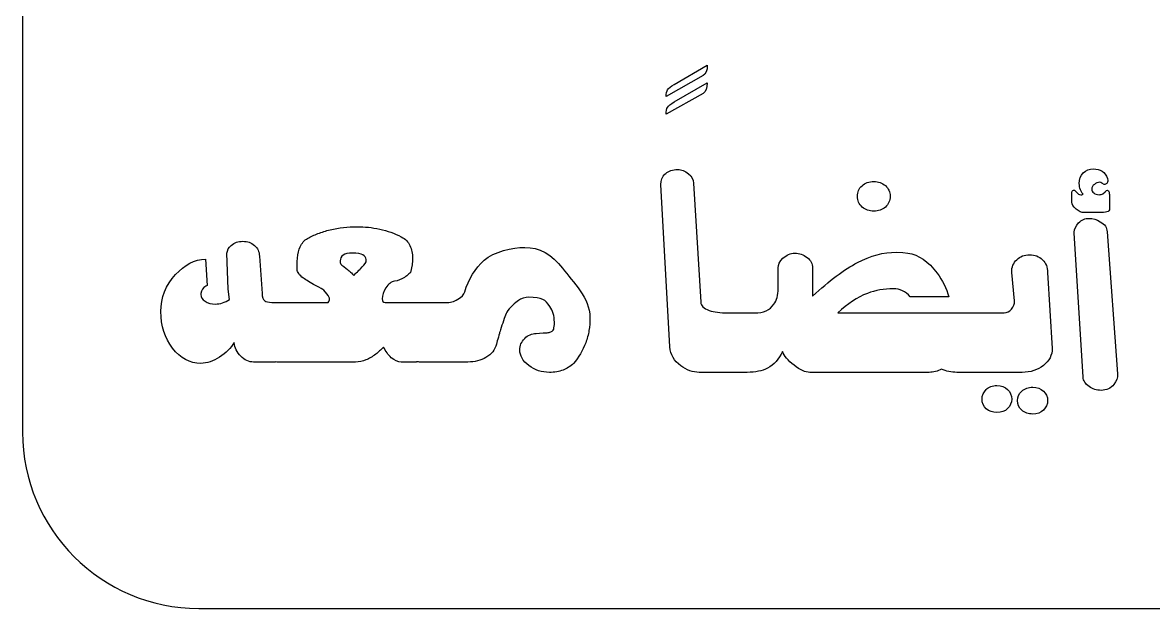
# Model space of a CAD drawing. Extents: x 895 to 1314, y 693 to 1260.
# Drawn here: x 894.7 to 1088.6, y 693.1 to 793.5 of the extents above; entities that cross this region are included whole.
import ezdxf

# ---------------------------------------------------------------- set-up
doc = ezdxf.new("R2010")
doc.units = 0
doc.layers.add('H0113', color=7, linetype='CONTINUOUS')

msp = doc.modelspace()

# ---------------------------------------------------------------- linework, layer by layer
at = {"layer": 'H0113', "color": 7}
for points in [[(894.657978, 1229.545669), (894.657978, 723.276682)], [(1006.410975, 782.95168), (1012.067975, 786.23468)], [(1011.330975, 784.45268), (1005.023975, 780.87168)], [(1006.396975, 779.935681), (1012.051975, 783.21768)], [(1011.331975, 781.41168), (1005.021975, 777.829681)], [(1006.658975, 768.360681), (1006.824975, 768.360681), (1007.032975, 768.360681)], [(1009.716975, 766.007681), (1010.956975, 745.586681)], [(1080.102973, 765.758681), (1079.728973, 766.008681)], [(1080.665973, 766.798681), (1080.748973, 766.487681)], [(1005.620975, 737.924682), (1004.101975, 765.758681)], [(1074.565973, 762.739681), (1074.565973, 764.155681)], [(1075.149973, 764.711681), (1075.481973, 764.338681)], [(1076.148973, 764.030681), (1076.314973, 764.030681), (1076.502973, 764.114681)], [(1079.895973, 764.196681), (1080.290973, 764.529681)], [(1081.061973, 763.593681), (1081.061973, 761.573681)], [(1079.270973, 760.949681), (1076.709973, 760.949681)], [(1076.501973, 732.761682), (1075.002973, 757.409681), (1075.002973, 757.577681)], [(1080.618973, 757.660681), (1082.434973, 733.281682)], [(925.994977, 752.981681), (926.314977, 748.435681)], [(930.150977, 746.043681), (929.921977, 747.800681), (929.674977, 753.981681)], [(935.250977, 753.490681), (935.728977, 747.087681)], [(953.549576, 752.496981), (953.549576, 752.663981), (953.549576, 752.912981)], [(1044.465974, 754.162681), (1045.568974, 754.099681), (1046.463974, 753.995681)], [(941.745976, 751.205681), (941.745976, 752.277681)], [(961.437976, 752.017681), (961.188976, 750.685681)], [(1024.210974, 747.883681), (1024.210974, 751.472681)], [(1030.122974, 751.476681), (1030.122974, 746.626681)], [(1064.760973, 745.835681), (1064.261973, 750.706681)], [(1070.423973, 750.706681), (1071.213973, 737.653682)], [(925.236977, 747.105681), (925.236977, 746.896681)], [(946.845976, 747.001681), (946.282976, 747.625681)], [(937.369977, 745.543681), (947.053976, 745.543681)], [(956.816976, 745.543681), (962.208976, 745.543681), (962.208976, 745.522681), (967.203976, 745.522681)], [(1053.505974, 746.486681), (1046.880974, 746.486681)], [(1015.612975, 743.753681), (1020.150974, 743.753681)], [(1034.431974, 743.753681), (1045.689974, 743.753681), (1048.254974, 743.753681), (1054.121974, 743.753681), (1055.873974, 743.753681), (1062.970973, 743.753681)], [(985.758975, 741.203681), (985.841975, 741.739681), (985.841975, 742.191681)], [(982.739975, 740.214681), (983.281975, 740.256681), (983.946975, 740.339681)], [(938.018977, 735.346682), (938.018977, 735.321682), (934.229977, 735.321682)], [(951.716976, 735.321682), (938.455977, 735.321682)], [(962.208976, 735.361682), (962.208976, 735.321682), (959.585976, 735.321682)], [(970.992976, 735.321682), (962.894976, 735.321682)], [(1018.880975, 733.552682), (1015.612975, 733.552682), (1015.341975, 733.552682), (1010.699975, 733.552682)], [(1050.086974, 733.552682), (1029.622974, 733.552682)], [(1066.072973, 733.552682), (1054.872974, 733.552682)], [(924.856977, 693.071683), (1283.685968, 693.071683)]]:
    msp.add_lwpolyline(points, dxfattribs=at)
at = {"layer": 'H0113', "color": 1}
for points in [[(894.657978, 1229.545669), (894.657978, 723.276682)], [(1006.410975, 782.95168), (1012.067975, 786.23468)], [(1011.330975, 784.45268), (1005.023975, 780.87168)], [(1006.396975, 779.935681), (1012.051975, 783.21768)], [(1011.331975, 781.41168), (1005.021975, 777.829681)], [(1006.658975, 768.360681), (1006.824975, 768.360681), (1007.032975, 768.360681)], [(1009.716975, 766.007681), (1010.956975, 745.586681)], [(1080.102973, 765.758681), (1079.728973, 766.008681)], [(1080.665973, 766.798681), (1080.748973, 766.487681)], [(1005.620975, 737.924682), (1004.101975, 765.758681)], [(1074.565973, 762.739681), (1074.565973, 764.155681)], [(1075.149973, 764.711681), (1075.481973, 764.338681)], [(1076.148973, 764.030681), (1076.314973, 764.030681), (1076.502973, 764.114681)], [(1079.895973, 764.196681), (1080.290973, 764.529681)], [(1081.061973, 763.593681), (1081.061973, 761.573681)], [(1079.270973, 760.949681), (1076.709973, 760.949681)], [(1076.501973, 732.761682), (1075.002973, 757.409681), (1075.002973, 757.577681)], [(1080.618973, 757.660681), (1082.434973, 733.281682)], [(925.994977, 752.981681), (926.314977, 748.435681)], [(930.150977, 746.043681), (929.921977, 747.800681), (929.674977, 753.981681)], [(935.250977, 753.490681), (935.728977, 747.087681)], [(953.549576, 752.496981), (953.549576, 752.663981), (953.549576, 752.912981)], [(1044.465974, 754.162681), (1045.568974, 754.099681), (1046.463974, 753.995681)], [(941.745976, 751.205681), (941.745976, 752.277681)], [(961.437976, 752.017681), (961.188976, 750.685681)], [(1024.210974, 747.883681), (1024.210974, 751.472681)], [(1030.122974, 751.476681), (1030.122974, 746.626681)], [(1064.760973, 745.835681), (1064.261973, 750.706681)], [(1070.423973, 750.706681), (1071.213973, 737.653682)], [(925.236977, 747.105681), (925.236977, 746.896681)], [(946.845976, 747.001681), (946.282976, 747.625681)], [(937.369977, 745.543681), (947.053976, 745.543681)], [(956.816976, 745.543681), (962.208976, 745.543681), (962.208976, 745.522681), (967.203976, 745.522681)], [(1053.505974, 746.486681), (1046.880974, 746.486681)], [(1015.612975, 743.753681), (1020.150974, 743.753681)], [(1034.431974, 743.753681), (1045.689974, 743.753681), (1048.254974, 743.753681), (1054.121974, 743.753681), (1055.873974, 743.753681), (1062.970973, 743.753681)], [(985.758975, 741.203681), (985.841975, 741.739681), (985.841975, 742.191681)], [(982.739975, 740.214681), (983.281975, 740.256681), (983.946975, 740.339681)], [(938.018977, 735.346682), (938.018977, 735.321682), (934.229977, 735.321682)], [(951.716976, 735.321682), (938.455977, 735.321682)], [(962.208976, 735.361682), (962.208976, 735.321682), (959.585976, 735.321682)], [(970.992976, 735.321682), (962.894976, 735.321682)], [(1018.880975, 733.552682), (1015.612975, 733.552682), (1015.341975, 733.552682), (1010.699975, 733.552682)], [(1050.086974, 733.552682), (1029.622974, 733.552682)], [(1066.072973, 733.552682), (1054.872974, 733.552682)], [(924.856977, 693.071683), (1283.685968, 693.071683)]]:
    msp.add_lwpolyline(points, dxfattribs=at)
for points in [[(1011.330975, 784.45268)], [(1040.614974, 766.278681)], [(1074.565973, 762.739681)], [(953.022576, 753.724981)], [(991.774975, 740.714681)], [(1069.715973, 734.749682)], [(1081.789973, 731.491682)], [(1063.553973, 727.327682)], [(1069.715973, 727.088682)]]:
    msp.add_lwpolyline(points, close=True, dxfattribs=at)
at = {"layer": 'H0113', "color": 7}
for points in [[(1012.067975, 786.23468), (1012.067975, 785.32268), (1011.821975, 784.72868), (1011.330975, 784.45268)], [(1005.023975, 780.87168), (1005.023975, 781.39268), (1005.103975, 781.78168), (1005.265975, 782.03568)], [(1005.265975, 782.03568), (1005.425975, 782.28868), (1005.808975, 782.59468), (1006.410975, 782.95168)], [(1012.051975, 783.21768), (1012.051975, 782.29368), (1011.811975, 781.69168), (1011.331975, 781.41168)], [(1005.260975, 779.007681), (1005.420975, 779.265681), (1005.798975, 779.573681), (1006.396975, 779.935681)], [(1005.021975, 777.829681), (1005.021975, 778.358681), (1005.101975, 778.751681), (1005.260975, 779.007681)], [(1004.776975, 767.534681), (1005.227975, 767.958681), (1005.855975, 768.234681), (1006.658975, 768.360681)], [(1007.032975, 768.360681), (1007.656975, 768.360681), (1008.260975, 768.113681), (1008.841975, 767.621681)], [(1076.532973, 767.750681), (1076.984973, 768.212681), (1077.570973, 768.443681), (1078.292973, 768.443681)], [(1078.292973, 768.443681), (1078.874973, 768.443681), (1079.367973, 768.311681), (1079.770973, 768.047681)], [(1079.770973, 768.047681), (1080.172973, 767.784681), (1080.470973, 767.367681), (1080.665973, 766.798681)], [(1004.101975, 765.758681), (1004.101975, 766.519681), (1004.325975, 767.112681), (1004.776975, 767.534681)], [(1008.841975, 767.621681), (1009.424975, 767.128681), (1009.716975, 766.591681), (1009.716975, 766.007681)], [(1038.595974, 765.560681), (1039.122974, 766.039681), (1039.795974, 766.278681), (1040.614974, 766.278681)], [(1040.614974, 766.278681), (1041.391974, 766.278681), (1042.054974, 766.046681), (1042.602974, 765.581681)], [(1075.856973, 765.942681), (1075.856973, 766.685681), (1076.082973, 767.287681), (1076.532973, 767.750681)], [(1076.064973, 764.871681), (1075.925973, 765.207681), (1075.856973, 765.564681), (1075.856973, 765.942681)], [(1079.395973, 766.153681), (1079.034973, 766.153681), (1078.715973, 766.035681), (1078.437973, 765.799681)], [(1079.728973, 766.008681), (1079.631973, 766.077681), (1079.520973, 766.125681), (1079.395973, 766.153681)], [(1080.571973, 765.966681), (1080.453973, 765.827681), (1080.297973, 765.758681), (1080.102973, 765.758681)], [(1080.748973, 766.487681), (1080.748973, 766.278681), (1080.689973, 766.105681), (1080.571973, 765.966681)], [(1037.803974, 763.759681), (1037.803974, 764.481681), (1038.067974, 765.081681), (1038.595974, 765.560681)], [(1042.602974, 765.581681), (1043.150974, 765.116681), (1043.424974, 764.509681), (1043.424974, 763.759681)], [(1074.565973, 764.155681), (1074.565973, 764.335681), (1074.590973, 764.484681), (1074.638973, 764.603681)], [(1074.638973, 764.603681), (1074.687973, 764.720681), (1074.767973, 764.793681), (1074.878973, 764.821681)], [(1074.878973, 764.821681), (1074.974973, 764.821681), (1075.065973, 764.784681), (1075.149973, 764.711681)], [(1075.481973, 764.338681), (1075.579973, 764.132681), (1075.801973, 764.030681), (1076.148973, 764.030681)], [(1076.231973, 764.534681), (1076.133973, 764.716681), (1076.078973, 764.828681), (1076.064973, 764.871681)], [(1076.502973, 764.114681), (1076.418973, 764.212681), (1076.327973, 764.352681), (1076.231973, 764.534681)], [(1078.437973, 765.799681), (1078.132973, 765.592681), (1077.979973, 765.321681), (1077.979973, 764.987681)], [(1077.979973, 764.987681), (1077.979973, 764.738681), (1078.105973, 764.516681), (1078.354973, 764.322681)], [(1078.354973, 764.322681), (1078.563973, 764.127681), (1078.867973, 764.030681), (1079.270973, 764.030681)], [(1079.270973, 764.030681), (1079.505973, 764.030681), (1079.714973, 764.085681), (1079.895973, 764.196681)], [(1080.290973, 764.529681), (1080.456973, 764.696681), (1080.581973, 764.780681), (1080.665973, 764.780681)], [(1080.665973, 764.780681), (1080.818973, 764.780681), (1080.915973, 764.669681), (1080.956973, 764.446681)], [(1080.956973, 764.446681), (1081.026973, 764.196681), (1081.061973, 763.912681), (1081.061973, 763.593681)], [(1038.636974, 761.907681), (1038.081974, 762.378681), (1037.803974, 762.996681), (1037.803974, 763.759681)], [(1043.424974, 763.759681), (1043.424974, 762.996681), (1043.154974, 762.378681), (1042.612974, 761.907681)], [(1075.304973, 761.563681), (1074.812973, 761.972681), (1074.565973, 762.364681), (1074.565973, 762.739681)], [(1040.614974, 761.198681), (1039.850974, 761.198681), (1039.191974, 761.434681), (1038.636974, 761.907681)], [(1042.612974, 761.907681), (1042.071974, 761.434681), (1041.404974, 761.198681), (1040.614974, 761.198681)], [(1076.709973, 760.949681), (1076.265973, 760.949681), (1075.797973, 761.153681), (1075.304973, 761.563681)], [(1080.592973, 761.084681), (1080.279973, 760.993681), (1079.839973, 760.949681), (1079.270973, 760.949681)], [(1081.061973, 761.573681), (1081.061973, 761.338681), (1080.904973, 761.174681), (1080.592973, 761.084681)], [(947.386976, 757.992681), (948.899976, 758.353681), (950.439976, 758.534681), (952.007976, 758.534681)], [(952.007976, 758.534681), (952.659976, 758.534681), (953.305976, 758.499681), (953.943976, 758.430681)], [(953.943976, 758.430681), (954.581976, 758.360681), (955.234976, 758.256681), (955.900976, 758.118681)], [(1075.002973, 757.577681), (1075.002973, 758.131681), (1075.249973, 758.669681), (1075.741973, 759.190681)], [(1075.741973, 759.190681), (1076.233973, 759.710681), (1076.826973, 759.970681), (1077.519973, 759.970681)], [(1077.519973, 759.970681), (1078.171973, 759.970681), (1078.816973, 759.776681), (1079.453973, 759.388681)], [(1079.453973, 759.388681), (1080.230973, 758.943681), (1080.618973, 758.367681), (1080.618973, 757.660681)], [(942.244976, 755.078681), (942.536976, 755.716681), (942.958976, 756.202681), (943.514976, 756.535681)], [(943.514976, 756.535681), (944.055976, 756.827681), (944.652976, 757.101681), (945.304976, 757.357681)], [(945.304976, 757.357681), (945.956976, 757.614681), (946.650976, 757.826681), (947.386976, 757.992681)], [(955.900976, 758.118681), (957.191976, 757.839681), (958.419976, 757.396681), (959.585976, 756.785681)], [(959.585976, 756.785681), (960.292976, 756.438681), (960.792976, 755.938681), (961.083976, 755.286681)], [(929.674977, 753.981681), (929.767977, 754.512681), (930.017977, 754.963681), (930.430977, 755.328681)], [(930.430977, 755.328681), (930.964977, 755.799681), (931.634977, 756.036681), (932.439977, 756.036681)], [(932.439977, 756.036681), (933.202977, 756.036681), (933.862977, 755.799681), (934.417977, 755.326681)], [(934.417977, 755.326681), (934.972977, 754.853681), (935.250977, 754.242681), (935.250977, 753.490681)], [(941.786976, 753.142681), (941.869976, 753.933681), (942.022976, 754.578681), (942.244976, 755.078681)], [(961.083976, 755.286681), (961.375976, 754.634681), (961.520976, 753.912681), (961.520976, 753.121681)], [(973.803976, 752.804681), (975.412976, 754.264681), (978.739976, 754.994681), (980.751975, 754.994681)], [(980.751975, 754.994681), (983.264975, 754.994681), (985.425975, 753.801681), (987.236975, 751.414681)], [(920.886977, 750.331681), (922.436977, 752.027681), (924.140977, 752.905681), (925.994977, 752.981681)], [(941.745976, 752.277681), (941.745976, 752.618681), (941.758976, 752.906681), (941.786976, 753.142681)], [(949.609576, 753.662981), (949.279576, 753.412981), (949.114576, 753.079981), (949.114576, 752.663981)], [(949.114576, 752.663981), (949.114576, 752.454981), (949.128576, 752.309981), (949.155576, 752.226981)], [(951.217576, 754.016981), (950.503576, 754.016981), (949.967576, 753.897981), (949.609576, 753.662981)], [(953.022576, 753.724981), (952.672576, 753.918981), (952.070576, 754.016981), (951.217576, 754.016981)], [(952.592576, 751.330981), (953.045576, 751.732981), (953.364576, 752.122981), (953.549576, 752.496981)], [(953.549576, 752.912981), (953.549576, 753.259981), (953.372576, 753.530981), (953.022576, 753.724981)], [(961.490976, 752.507681), (961.469976, 752.292681), (961.451976, 752.128681), (961.437976, 752.017681)], [(961.520976, 753.121681), (961.520976, 752.927681), (961.511976, 752.722681), (961.490976, 752.507681)], [(970.472976, 747.338681), (971.137976, 749.563681), (972.248976, 751.385681), (973.803976, 752.804681)], [(1024.210974, 751.472681), (1024.210974, 752.027681), (1024.487974, 752.577681), (1025.042974, 753.119681)], [(1025.042974, 753.119681), (1025.653974, 753.704681), (1026.326974, 753.995681), (1027.062974, 753.995681)], [(1027.062974, 753.995681), (1027.839974, 753.995681), (1028.543974, 753.752681), (1029.174974, 753.266681)], [(1029.174974, 753.266681), (1029.806974, 752.781681), (1030.122974, 752.184681), (1030.122974, 751.476681)], [(1030.122974, 746.626681), (1032.980974, 749.277681), (1035.545974, 751.195681), (1037.813974, 752.382681)], [(1037.813974, 752.382681), (1040.083974, 753.569681), (1042.300974, 754.162681), (1044.465974, 754.162681)], [(1046.463974, 753.995681), (1048.295974, 753.745681), (1049.971974, 752.595681), (1051.491974, 750.546681)], [(1064.261973, 750.706681), (1064.261973, 751.595681), (1064.553973, 752.320681), (1065.135973, 752.882681)], [(1065.135973, 752.882681), (1065.719973, 753.443681), (1066.460973, 753.725681), (1067.362973, 753.725681)], [(1067.362973, 753.725681), (1068.237973, 753.725681), (1068.966973, 753.440681), (1069.549973, 752.872681)], [(1069.549973, 752.872681), (1070.131973, 752.302681), (1070.423973, 751.581681), (1070.423973, 750.706681)], [(942.806976, 749.707681), (942.099976, 750.248681), (941.745976, 750.747681), (941.745976, 751.205681)], [(949.155576, 752.226981), (949.183576, 752.142981), (949.510576, 751.858981), (950.136576, 751.372981)], [(950.136576, 751.372981), (950.396576, 751.177981), (950.607576, 751.004981), (950.771576, 750.852981)], [(950.771576, 750.852981), (950.893576, 750.740981), (951.125576, 750.518981), (951.467576, 750.185981)], [(951.467576, 750.185981), (951.565576, 750.323981), (951.764576, 750.532981), (952.061576, 750.810981)], [(952.061576, 750.810981), (952.231576, 750.976981), (952.408576, 751.150981), (952.592576, 751.330981)], [(961.188976, 750.685681), (960.979976, 750.504681), (960.795976, 750.348681), (960.636976, 750.217681)], [(987.236975, 751.414681), (989.048975, 749.027681), (991.940975, 746.230681), (991.940975, 743.024681)], [(1051.491974, 750.546681), (1052.390974, 749.334681), (1053.043974, 747.969681), (1053.505974, 746.486681)], [(918.367977, 743.981681), (918.367977, 746.369681), (919.206977, 748.486681), (920.886977, 750.331681)], [(943.670976, 749.134681), (943.330976, 749.336681), (943.041976, 749.526681), (942.806976, 749.707681)], [(944.908976, 748.437681), (944.422976, 748.701681), (944.010976, 748.933681), (943.670976, 749.134681)], [(958.430976, 749.176681), (957.854976, 749.085681), (957.358976, 748.704681), (956.941976, 748.031681)], [(960.126976, 749.831681), (959.571976, 749.485681), (959.005976, 749.266681), (958.430976, 749.176681)], [(960.636976, 750.217681), (960.476976, 750.084681), (960.307976, 749.957681), (960.126976, 749.831681)], [(926.048977, 748.322681), (925.617977, 748.052681), (925.347977, 747.646681), (925.236977, 747.105681)], [(925.236977, 746.896681), (925.236977, 746.438681), (925.472977, 746.053681), (925.944977, 745.741681)], [(926.314977, 748.435681), (926.228977, 748.394681), (926.128977, 748.372681), (926.048977, 748.322681)], [(935.728977, 747.087681), (935.728977, 746.461681), (935.877977, 746.043681), (936.176977, 745.835681)], [(946.282976, 747.625681), (946.199976, 747.736681), (945.741976, 748.006681), (944.908976, 748.437681)], [(947.282976, 746.126681), (947.282976, 746.348681), (947.136976, 746.640681), (946.845976, 747.001681)], [(956.941976, 748.031681), (956.525976, 747.358681), (956.316976, 746.736681), (956.316976, 746.168681)], [(969.285976, 746.086681), (969.937976, 746.489681), (970.333976, 746.906681), (970.472976, 747.338681)], [(1023.481974, 745.234681), (1023.967974, 745.930681), (1024.210974, 746.813681), (1024.210974, 747.883681)], [(1039.510974, 747.101681), (1037.817974, 746.431681), (1036.124974, 745.315681), (1034.431974, 743.753681)], [(1043.944974, 747.896681), (1042.376974, 747.896681), (1040.898974, 747.630681), (1039.510974, 747.101681)], [(1046.858974, 746.515681), (1046.067974, 747.435681), (1045.096974, 747.896681), (1043.944974, 747.896681)], [(925.944977, 745.741681), (926.416977, 745.428681), (927.006977, 745.272681), (927.714977, 745.272681)], [(927.714977, 745.272681), (928.518977, 745.272681), (929.330977, 745.529681), (930.150977, 746.043681)], [(936.176977, 745.835681), (936.398977, 745.679681), (936.797977, 745.583681), (937.369977, 745.543681)], [(947.053976, 745.543681), (947.122976, 745.640681), (947.174976, 745.734681), (947.209976, 745.824681)], [(947.209976, 745.824681), (947.243976, 745.914681), (947.268976, 746.015681), (947.282976, 746.126681)], [(956.316976, 746.168681), (956.316976, 745.752681), (956.483976, 745.543681), (956.816976, 745.543681)], [(967.203976, 745.522681), (967.592976, 745.522681), (967.949976, 745.564681), (968.275976, 745.648681)], [(968.275976, 745.648681), (968.601976, 745.731681), (968.938976, 745.877681), (969.285976, 746.086681)], [(979.674976, 745.882681), (979.271976, 745.549681), (978.056976, 744.645681), (977.695976, 743.853681)], [(981.335975, 746.461681), (981.002975, 746.475681), (979.993976, 746.133681), (979.674976, 745.882681)], [(985.071975, 744.861681), (984.157975, 746.075681), (983.965975, 746.345681), (981.335975, 746.461681)], [(985.841975, 742.191681), (985.841975, 743.266681), (985.595975, 744.164681), (985.071975, 744.861681)], [(1010.956975, 745.586681), (1010.956975, 744.981681), (1011.433975, 744.512681), (1012.390975, 744.174681)], [(1020.150974, 743.753681), (1021.691974, 743.753681), (1022.801974, 744.246681), (1023.481974, 745.234681)], [(1046.880974, 746.486681), (1046.872974, 746.495681), (1046.866974, 746.506681), (1046.858974, 746.515681)], [(1064.240973, 744.388681), (1064.587973, 744.811681), (1064.760973, 745.294681), (1064.760973, 745.835681)], [(920.375977, 737.705682), (919.036977, 739.446682), (918.367977, 741.539681), (918.367977, 743.981681)], [(977.258976, 742.789681), (977.063976, 742.261681), (976.891976, 741.753681), (976.738976, 741.266681)], [(977.695976, 743.853681), (977.556976, 743.560681), (977.411976, 743.205681), (977.258976, 742.789681)], [(991.940975, 743.024681), (991.940975, 742.178681), (991.885975, 741.407681), (991.774975, 740.714681)], [(1012.390975, 744.174681), (1013.207975, 743.893681), (1014.281975, 743.753681), (1015.612975, 743.753681)], [(1062.970973, 743.753681), (1063.470973, 743.753681), (1063.893973, 743.964681), (1064.240973, 744.388681)], [(976.738976, 741.266681), (976.535976, 740.617681), (976.488976, 740.487681), (976.484976, 740.489681)], [(985.237975, 740.503681), (985.584975, 740.627681), (985.758975, 740.860681), (985.758975, 741.203681)], [(991.774975, 740.714681), (991.663975, 740.019681), (991.475975, 739.325682), (991.212975, 738.632682)], [(976.238976, 739.587682), (976.113976, 739.135682), (976.002976, 738.736682), (975.905976, 738.388682)], [(976.484976, 740.489681), (976.458976, 740.386681), (976.392976, 740.141681), (976.238976, 739.587682)], [(979.908976, 737.383682), (979.908976, 738.146682), (980.189975, 738.809682), (980.751975, 739.370682)], [(980.751975, 739.370682), (981.313975, 739.932682), (981.976975, 740.214681), (982.739975, 740.214681)], [(983.946975, 740.339681), (984.140975, 740.339681), (984.355975, 740.341681), (984.592975, 740.349681)], [(984.592975, 740.349681), (984.828975, 740.356681), (985.043975, 740.406681), (985.237975, 740.503681)], [(925.236977, 735.092682), (923.335977, 735.092682), (921.715977, 735.964682), (920.375977, 737.705682)], [(930.919977, 738.673682), (930.365977, 737.729682), (929.535977, 736.897682), (928.432977, 736.175682)], [(932.085977, 736.317682), (931.433977, 736.980682), (931.045977, 737.765682), (930.919977, 738.673682)], [(956.567976, 737.903682), (956.081976, 737.413682), (955.629976, 737.000682), (955.213976, 736.664682)], [(957.878976, 736.067682), (957.336976, 736.563682), (956.899976, 737.175682), (956.567976, 737.903682)], [(975.905976, 738.388682), (975.655976, 737.414682), (975.058976, 736.649682), (974.114976, 736.094682)], [(981.469975, 734.718682), (980.428975, 735.495682), (979.908976, 736.383682), (979.908976, 737.383682)], [(991.212975, 738.632682), (990.725975, 737.313682), (990.032975, 736.133682), (989.130975, 735.092682)], [(1007.514975, 734.682682), (1006.376975, 735.518682), (1005.744975, 736.599682), (1005.620975, 737.924682)], [(1024.980974, 737.153682), (1024.342974, 735.799682), (1023.481974, 734.836682), (1022.399974, 734.264682)], [(1026.936974, 734.777682), (1025.896974, 735.593682), (1025.243974, 736.386682), (1024.980974, 737.153682)], [(1071.213973, 737.653682), (1071.213973, 736.515682), (1070.714973, 735.547682), (1069.715973, 734.749682)], [(928.432977, 736.175682), (927.328977, 735.453682), (926.263977, 735.092682), (925.236977, 735.092682)], [(934.229977, 735.321682), (933.452977, 735.321682), (932.737977, 735.653682), (932.085977, 736.317682)], [(938.455977, 735.321682), (938.305977, 735.321682), (938.164977, 735.338682), (938.018977, 735.346682)], [(953.537976, 735.678682), (952.976976, 735.440682), (952.368976, 735.321682), (951.716976, 735.321682)], [(955.213976, 736.664682), (954.658976, 736.244682), (954.099976, 735.916682), (953.537976, 735.678682)], [(959.585976, 735.321682), (958.988976, 735.321682), (958.419976, 735.570682), (957.878976, 736.067682)], [(962.894976, 735.321682), (962.658976, 735.321682), (962.432976, 735.340682), (962.208976, 735.361682)], [(974.114976, 736.094682), (973.240976, 735.579682), (972.200976, 735.321682), (970.992976, 735.321682)], [(989.130975, 735.092682), (988.602975, 734.579682), (988.002975, 734.194682), (987.330975, 733.937682)], [(984.988975, 733.552682), (983.683975, 733.552682), (982.510975, 733.940682), (981.469975, 734.718682)], [(987.330975, 733.937682), (986.656975, 733.680682), (985.875975, 733.552682), (984.988975, 733.552682)], [(1010.699975, 733.552682), (1009.575975, 733.552682), (1008.513975, 733.929682), (1007.514975, 734.682682)], [(1022.399974, 734.264682), (1021.497974, 733.789682), (1020.323974, 733.552682), (1018.880975, 733.552682)], [(1029.622974, 733.552682), (1028.873974, 733.552682), (1027.978974, 733.960682), (1026.936974, 734.777682)], [(1052.243974, 734.084682), (1051.570974, 733.734682), (1050.852974, 733.552682), (1050.086974, 733.552682)], [(1054.872974, 733.552682), (1053.892974, 733.552682), (1053.019974, 733.735682), (1052.243974, 734.084682)], [(1069.715973, 734.749682), (1068.716973, 733.950682), (1067.501973, 733.552682), (1066.072973, 733.552682)], [(1082.434973, 733.281682), (1082.434973, 732.643682), (1082.219973, 732.046682), (1081.789973, 731.491682)], [(1059.879974, 730.596682), (1060.344973, 731.054682), (1060.964973, 731.283682), (1061.742973, 731.283682)], [(1061.742973, 731.283682), (1062.492973, 731.283682), (1063.098973, 731.061682), (1063.564973, 730.617682)], [(1077.531973, 731.127682), (1076.913973, 731.564682), (1076.569973, 732.109682), (1076.501973, 732.761682)], [(1079.602973, 730.471682), (1078.839973, 730.471682), (1078.148973, 730.690682), (1077.531973, 731.127682)], [(1081.789973, 731.491682), (1081.260973, 730.811682), (1080.532973, 730.471682), (1079.602973, 730.471682)], [(1059.181974, 728.972682), (1059.181974, 729.597682), (1059.414974, 730.138682), (1059.879974, 730.596682)], [(1063.564973, 730.617682), (1064.029973, 730.172682), (1064.261973, 729.625682), (1064.261973, 728.972682)], [(1065.281973, 728.701682), (1065.281973, 729.339682), (1065.517973, 729.888682), (1065.989973, 730.346682)], [(1065.989973, 730.346682), (1066.502973, 730.790682), (1067.134973, 731.012682), (1067.883973, 731.012682)], [(1067.883973, 731.012682), (1068.647973, 731.012682), (1069.257973, 730.790682), (1069.715973, 730.346682)], [(1069.715973, 730.346682), (1070.187973, 729.929682), (1070.423973, 729.382682), (1070.423973, 728.701682)], [(1059.899974, 727.317682), (1059.421974, 727.754682), (1059.181974, 728.306682), (1059.181974, 728.972682)], [(1061.742973, 726.661682), (1060.992973, 726.661682), (1060.378973, 726.880682), (1059.899974, 727.317682)], [(1063.553973, 727.327682), (1063.081973, 726.884682), (1062.477973, 726.661682), (1061.742973, 726.661682)], [(1064.261973, 728.972682), (1064.261973, 728.348682), (1064.025973, 727.799682), (1063.553973, 727.327682)], [(1065.989973, 727.078682), (1065.517973, 727.522682), (1065.281973, 728.063682), (1065.281973, 728.701682)], [(1070.423973, 728.701682), (1070.423973, 728.077682), (1070.187973, 727.539682), (1069.715973, 727.088682)], [(1067.883973, 726.411682), (1067.134973, 726.411682), (1066.502973, 726.633682), (1065.989973, 727.078682)], [(1069.715973, 727.088682), (1069.243973, 726.637682), (1068.632973, 726.411682), (1067.883973, 726.411682)], [(894.657978, 723.276682), (894.657978, 706.594682), (908.177977, 693.071683), (924.856977, 693.071683)]]:
    msp.add_open_spline(points, degree=3, dxfattribs=at)
at = {"layer": 'H0113', "color": 1}
for points in [[(1012.067975, 786.23468), (1012.067975, 785.32268), (1011.821975, 784.72868), (1011.330975, 784.45268)], [(1005.023975, 780.87168), (1005.023975, 781.39268), (1005.103975, 781.78168), (1005.265975, 782.03568)], [(1005.265975, 782.03568), (1005.425975, 782.28868), (1005.808975, 782.59468), (1006.410975, 782.95168)], [(1012.051975, 783.21768), (1012.051975, 782.29368), (1011.811975, 781.69168), (1011.331975, 781.41168)], [(1005.260975, 779.007681), (1005.420975, 779.265681), (1005.798975, 779.573681), (1006.396975, 779.935681)], [(1005.021975, 777.829681), (1005.021975, 778.358681), (1005.101975, 778.751681), (1005.260975, 779.007681)], [(1004.776975, 767.534681), (1005.227975, 767.958681), (1005.855975, 768.234681), (1006.658975, 768.360681)], [(1007.032975, 768.360681), (1007.656975, 768.360681), (1008.260975, 768.113681), (1008.841975, 767.621681)], [(1076.532973, 767.750681), (1076.984973, 768.212681), (1077.570973, 768.443681), (1078.292973, 768.443681)], [(1078.292973, 768.443681), (1078.874973, 768.443681), (1079.367973, 768.311681), (1079.770973, 768.047681)], [(1079.770973, 768.047681), (1080.172973, 767.784681), (1080.470973, 767.367681), (1080.665973, 766.798681)], [(1004.101975, 765.758681), (1004.101975, 766.519681), (1004.325975, 767.112681), (1004.776975, 767.534681)], [(1008.841975, 767.621681), (1009.424975, 767.128681), (1009.716975, 766.591681), (1009.716975, 766.007681)], [(1038.595974, 765.560681), (1039.122974, 766.039681), (1039.795974, 766.278681), (1040.614974, 766.278681)], [(1040.614974, 766.278681), (1041.391974, 766.278681), (1042.054974, 766.046681), (1042.602974, 765.581681)], [(1075.856973, 765.942681), (1075.856973, 766.685681), (1076.082973, 767.287681), (1076.532973, 767.750681)], [(1076.064973, 764.871681), (1075.925973, 765.207681), (1075.856973, 765.564681), (1075.856973, 765.942681)], [(1079.395973, 766.153681), (1079.034973, 766.153681), (1078.715973, 766.035681), (1078.437973, 765.799681)], [(1079.728973, 766.008681), (1079.631973, 766.077681), (1079.520973, 766.125681), (1079.395973, 766.153681)], [(1080.571973, 765.966681), (1080.453973, 765.827681), (1080.297973, 765.758681), (1080.102973, 765.758681)], [(1080.748973, 766.487681), (1080.748973, 766.278681), (1080.689973, 766.105681), (1080.571973, 765.966681)], [(1037.803974, 763.759681), (1037.803974, 764.481681), (1038.067974, 765.081681), (1038.595974, 765.560681)], [(1042.602974, 765.581681), (1043.150974, 765.116681), (1043.424974, 764.509681), (1043.424974, 763.759681)], [(1074.565973, 764.155681), (1074.565973, 764.335681), (1074.590973, 764.484681), (1074.638973, 764.603681)], [(1074.638973, 764.603681), (1074.687973, 764.720681), (1074.767973, 764.793681), (1074.878973, 764.821681)], [(1074.878973, 764.821681), (1074.974973, 764.821681), (1075.065973, 764.784681), (1075.149973, 764.711681)], [(1075.481973, 764.338681), (1075.579973, 764.132681), (1075.801973, 764.030681), (1076.148973, 764.030681)], [(1076.231973, 764.534681), (1076.133973, 764.716681), (1076.078973, 764.828681), (1076.064973, 764.871681)], [(1076.502973, 764.114681), (1076.418973, 764.212681), (1076.327973, 764.352681), (1076.231973, 764.534681)], [(1078.437973, 765.799681), (1078.132973, 765.592681), (1077.979973, 765.321681), (1077.979973, 764.987681)], [(1077.979973, 764.987681), (1077.979973, 764.738681), (1078.105973, 764.516681), (1078.354973, 764.322681)], [(1078.354973, 764.322681), (1078.563973, 764.127681), (1078.867973, 764.030681), (1079.270973, 764.030681)], [(1079.270973, 764.030681), (1079.505973, 764.030681), (1079.714973, 764.085681), (1079.895973, 764.196681)], [(1080.290973, 764.529681), (1080.456973, 764.696681), (1080.581973, 764.780681), (1080.665973, 764.780681)], [(1080.665973, 764.780681), (1080.818973, 764.780681), (1080.915973, 764.669681), (1080.956973, 764.446681)], [(1080.956973, 764.446681), (1081.026973, 764.196681), (1081.061973, 763.912681), (1081.061973, 763.593681)], [(1038.636974, 761.907681), (1038.081974, 762.378681), (1037.803974, 762.996681), (1037.803974, 763.759681)], [(1043.424974, 763.759681), (1043.424974, 762.996681), (1043.154974, 762.378681), (1042.612974, 761.907681)], [(1075.304973, 761.563681), (1074.812973, 761.972681), (1074.565973, 762.364681), (1074.565973, 762.739681)], [(1040.614974, 761.198681), (1039.850974, 761.198681), (1039.191974, 761.434681), (1038.636974, 761.907681)], [(1042.612974, 761.907681), (1042.071974, 761.434681), (1041.404974, 761.198681), (1040.614974, 761.198681)], [(1076.709973, 760.949681), (1076.265973, 760.949681), (1075.797973, 761.153681), (1075.304973, 761.563681)], [(1080.592973, 761.084681), (1080.279973, 760.993681), (1079.839973, 760.949681), (1079.270973, 760.949681)], [(1081.061973, 761.573681), (1081.061973, 761.338681), (1080.904973, 761.174681), (1080.592973, 761.084681)], [(947.386976, 757.992681), (948.899976, 758.353681), (950.439976, 758.534681), (952.007976, 758.534681)], [(952.007976, 758.534681), (952.659976, 758.534681), (953.305976, 758.499681), (953.943976, 758.430681)], [(953.943976, 758.430681), (954.581976, 758.360681), (955.234976, 758.256681), (955.900976, 758.118681)], [(1075.002973, 757.577681), (1075.002973, 758.131681), (1075.249973, 758.669681), (1075.741973, 759.190681)], [(1075.741973, 759.190681), (1076.233973, 759.710681), (1076.826973, 759.970681), (1077.519973, 759.970681)], [(1077.519973, 759.970681), (1078.171973, 759.970681), (1078.816973, 759.776681), (1079.453973, 759.388681)], [(1079.453973, 759.388681), (1080.230973, 758.943681), (1080.618973, 758.367681), (1080.618973, 757.660681)], [(942.244976, 755.078681), (942.536976, 755.716681), (942.958976, 756.202681), (943.514976, 756.535681)], [(943.514976, 756.535681), (944.055976, 756.827681), (944.652976, 757.101681), (945.304976, 757.357681)], [(945.304976, 757.357681), (945.956976, 757.614681), (946.650976, 757.826681), (947.386976, 757.992681)], [(955.900976, 758.118681), (957.191976, 757.839681), (958.419976, 757.396681), (959.585976, 756.785681)], [(959.585976, 756.785681), (960.292976, 756.438681), (960.792976, 755.938681), (961.083976, 755.286681)], [(929.674977, 753.981681), (929.767977, 754.512681), (930.017977, 754.963681), (930.430977, 755.328681)], [(930.430977, 755.328681), (930.964977, 755.799681), (931.634977, 756.036681), (932.439977, 756.036681)], [(932.439977, 756.036681), (933.202977, 756.036681), (933.862977, 755.799681), (934.417977, 755.326681)], [(934.417977, 755.326681), (934.972977, 754.853681), (935.250977, 754.242681), (935.250977, 753.490681)], [(941.786976, 753.142681), (941.869976, 753.933681), (942.022976, 754.578681), (942.244976, 755.078681)], [(961.083976, 755.286681), (961.375976, 754.634681), (961.520976, 753.912681), (961.520976, 753.121681)], [(973.803976, 752.804681), (975.412976, 754.264681), (978.739976, 754.994681), (980.751975, 754.994681)], [(980.751975, 754.994681), (983.264975, 754.994681), (985.425975, 753.801681), (987.236975, 751.414681)], [(920.886977, 750.331681), (922.436977, 752.027681), (924.140977, 752.905681), (925.994977, 752.981681)], [(941.745976, 752.277681), (941.745976, 752.618681), (941.758976, 752.906681), (941.786976, 753.142681)], [(949.609576, 753.662981), (949.279576, 753.412981), (949.114576, 753.079981), (949.114576, 752.663981)], [(949.114576, 752.663981), (949.114576, 752.454981), (949.128576, 752.309981), (949.155576, 752.226981)], [(951.217576, 754.016981), (950.503576, 754.016981), (949.967576, 753.897981), (949.609576, 753.662981)], [(953.022576, 753.724981), (952.672576, 753.918981), (952.070576, 754.016981), (951.217576, 754.016981)], [(952.592576, 751.330981), (953.045576, 751.732981), (953.364576, 752.122981), (953.549576, 752.496981)], [(953.549576, 752.912981), (953.549576, 753.259981), (953.372576, 753.530981), (953.022576, 753.724981)], [(961.490976, 752.507681), (961.469976, 752.292681), (961.451976, 752.128681), (961.437976, 752.017681)], [(961.520976, 753.121681), (961.520976, 752.927681), (961.511976, 752.722681), (961.490976, 752.507681)], [(970.472976, 747.338681), (971.137976, 749.563681), (972.248976, 751.385681), (973.803976, 752.804681)], [(1024.210974, 751.472681), (1024.210974, 752.027681), (1024.487974, 752.577681), (1025.042974, 753.119681)], [(1025.042974, 753.119681), (1025.653974, 753.704681), (1026.326974, 753.995681), (1027.062974, 753.995681)], [(1027.062974, 753.995681), (1027.839974, 753.995681), (1028.543974, 753.752681), (1029.174974, 753.266681)], [(1029.174974, 753.266681), (1029.806974, 752.781681), (1030.122974, 752.184681), (1030.122974, 751.476681)], [(1030.122974, 746.626681), (1032.980974, 749.277681), (1035.545974, 751.195681), (1037.813974, 752.382681)], [(1037.813974, 752.382681), (1040.083974, 753.569681), (1042.300974, 754.162681), (1044.465974, 754.162681)], [(1046.463974, 753.995681), (1048.295974, 753.745681), (1049.971974, 752.595681), (1051.491974, 750.546681)], [(1064.261973, 750.706681), (1064.261973, 751.595681), (1064.553973, 752.320681), (1065.135973, 752.882681)], [(1065.135973, 752.882681), (1065.719973, 753.443681), (1066.460973, 753.725681), (1067.362973, 753.725681)], [(1067.362973, 753.725681), (1068.237973, 753.725681), (1068.966973, 753.440681), (1069.549973, 752.872681)], [(1069.549973, 752.872681), (1070.131973, 752.302681), (1070.423973, 751.581681), (1070.423973, 750.706681)], [(942.806976, 749.707681), (942.099976, 750.248681), (941.745976, 750.747681), (941.745976, 751.205681)], [(949.155576, 752.226981), (949.183576, 752.142981), (949.510576, 751.858981), (950.136576, 751.372981)], [(950.136576, 751.372981), (950.396576, 751.177981), (950.607576, 751.004981), (950.771576, 750.852981)], [(950.771576, 750.852981), (950.893576, 750.740981), (951.125576, 750.518981), (951.467576, 750.185981)], [(951.467576, 750.185981), (951.565576, 750.323981), (951.764576, 750.532981), (952.061576, 750.810981)], [(952.061576, 750.810981), (952.231576, 750.976981), (952.408576, 751.150981), (952.592576, 751.330981)], [(961.188976, 750.685681), (960.979976, 750.504681), (960.795976, 750.348681), (960.636976, 750.217681)], [(987.236975, 751.414681), (989.048975, 749.027681), (991.940975, 746.230681), (991.940975, 743.024681)], [(1051.491974, 750.546681), (1052.390974, 749.334681), (1053.043974, 747.969681), (1053.505974, 746.486681)], [(918.367977, 743.981681), (918.367977, 746.369681), (919.206977, 748.486681), (920.886977, 750.331681)], [(943.670976, 749.134681), (943.330976, 749.336681), (943.041976, 749.526681), (942.806976, 749.707681)], [(944.908976, 748.437681), (944.422976, 748.701681), (944.010976, 748.933681), (943.670976, 749.134681)], [(958.430976, 749.176681), (957.854976, 749.085681), (957.358976, 748.704681), (956.941976, 748.031681)], [(960.126976, 749.831681), (959.571976, 749.485681), (959.005976, 749.266681), (958.430976, 749.176681)], [(960.636976, 750.217681), (960.476976, 750.084681), (960.307976, 749.957681), (960.126976, 749.831681)], [(926.048977, 748.322681), (925.617977, 748.052681), (925.347977, 747.646681), (925.236977, 747.105681)], [(925.236977, 746.896681), (925.236977, 746.438681), (925.472977, 746.053681), (925.944977, 745.741681)], [(926.314977, 748.435681), (926.228977, 748.394681), (926.128977, 748.372681), (926.048977, 748.322681)], [(935.728977, 747.087681), (935.728977, 746.461681), (935.877977, 746.043681), (936.176977, 745.835681)], [(946.282976, 747.625681), (946.199976, 747.736681), (945.741976, 748.006681), (944.908976, 748.437681)], [(947.282976, 746.126681), (947.282976, 746.348681), (947.136976, 746.640681), (946.845976, 747.001681)], [(956.941976, 748.031681), (956.525976, 747.358681), (956.316976, 746.736681), (956.316976, 746.168681)], [(969.285976, 746.086681), (969.937976, 746.489681), (970.333976, 746.906681), (970.472976, 747.338681)], [(1023.481974, 745.234681), (1023.967974, 745.930681), (1024.210974, 746.813681), (1024.210974, 747.883681)], [(1039.510974, 747.101681), (1037.817974, 746.431681), (1036.124974, 745.315681), (1034.431974, 743.753681)], [(1043.944974, 747.896681), (1042.376974, 747.896681), (1040.898974, 747.630681), (1039.510974, 747.101681)], [(1046.858974, 746.515681), (1046.067974, 747.435681), (1045.096974, 747.896681), (1043.944974, 747.896681)], [(925.944977, 745.741681), (926.416977, 745.428681), (927.006977, 745.272681), (927.714977, 745.272681)], [(927.714977, 745.272681), (928.518977, 745.272681), (929.330977, 745.529681), (930.150977, 746.043681)], [(936.176977, 745.835681), (936.398977, 745.679681), (936.797977, 745.583681), (937.369977, 745.543681)], [(947.053976, 745.543681), (947.122976, 745.640681), (947.174976, 745.734681), (947.209976, 745.824681)], [(947.209976, 745.824681), (947.243976, 745.914681), (947.268976, 746.015681), (947.282976, 746.126681)], [(956.316976, 746.168681), (956.316976, 745.752681), (956.483976, 745.543681), (956.816976, 745.543681)], [(967.203976, 745.522681), (967.592976, 745.522681), (967.949976, 745.564681), (968.275976, 745.648681)], [(968.275976, 745.648681), (968.601976, 745.731681), (968.938976, 745.877681), (969.285976, 746.086681)], [(979.674976, 745.882681), (979.271976, 745.549681), (978.056976, 744.645681), (977.695976, 743.853681)], [(981.335975, 746.461681), (981.002975, 746.475681), (979.993976, 746.133681), (979.674976, 745.882681)], [(985.071975, 744.861681), (984.157975, 746.075681), (983.965975, 746.345681), (981.335975, 746.461681)], [(985.841975, 742.191681), (985.841975, 743.266681), (985.595975, 744.164681), (985.071975, 744.861681)], [(1010.956975, 745.586681), (1010.956975, 744.981681), (1011.433975, 744.512681), (1012.390975, 744.174681)], [(1020.150974, 743.753681), (1021.691974, 743.753681), (1022.801974, 744.246681), (1023.481974, 745.234681)], [(1046.880974, 746.486681), (1046.872974, 746.495681), (1046.866974, 746.506681), (1046.858974, 746.515681)], [(1064.240973, 744.388681), (1064.587973, 744.811681), (1064.760973, 745.294681), (1064.760973, 745.835681)], [(920.375977, 737.705682), (919.036977, 739.446682), (918.367977, 741.539681), (918.367977, 743.981681)], [(977.258976, 742.789681), (977.063976, 742.261681), (976.891976, 741.753681), (976.738976, 741.266681)], [(977.695976, 743.853681), (977.556976, 743.560681), (977.411976, 743.205681), (977.258976, 742.789681)], [(991.940975, 743.024681), (991.940975, 742.178681), (991.885975, 741.407681), (991.774975, 740.714681)], [(1012.390975, 744.174681), (1013.207975, 743.893681), (1014.281975, 743.753681), (1015.612975, 743.753681)], [(1062.970973, 743.753681), (1063.470973, 743.753681), (1063.893973, 743.964681), (1064.240973, 744.388681)], [(976.738976, 741.266681), (976.535976, 740.617681), (976.488976, 740.487681), (976.484976, 740.489681)], [(985.237975, 740.503681), (985.584975, 740.627681), (985.758975, 740.860681), (985.758975, 741.203681)], [(991.774975, 740.714681), (991.663975, 740.019681), (991.475975, 739.325682), (991.212975, 738.632682)], [(976.238976, 739.587682), (976.113976, 739.135682), (976.002976, 738.736682), (975.905976, 738.388682)], [(976.484976, 740.489681), (976.458976, 740.386681), (976.392976, 740.141681), (976.238976, 739.587682)], [(979.908976, 737.383682), (979.908976, 738.146682), (980.189975, 738.809682), (980.751975, 739.370682)], [(980.751975, 739.370682), (981.313975, 739.932682), (981.976975, 740.214681), (982.739975, 740.214681)], [(983.946975, 740.339681), (984.140975, 740.339681), (984.355975, 740.341681), (984.592975, 740.349681)], [(984.592975, 740.349681), (984.828975, 740.356681), (985.043975, 740.406681), (985.237975, 740.503681)], [(925.236977, 735.092682), (923.335977, 735.092682), (921.715977, 735.964682), (920.375977, 737.705682)], [(930.919977, 738.673682), (930.365977, 737.729682), (929.535977, 736.897682), (928.432977, 736.175682)], [(932.085977, 736.317682), (931.433977, 736.980682), (931.045977, 737.765682), (930.919977, 738.673682)], [(956.567976, 737.903682), (956.081976, 737.413682), (955.629976, 737.000682), (955.213976, 736.664682)], [(957.878976, 736.067682), (957.336976, 736.563682), (956.899976, 737.175682), (956.567976, 737.903682)], [(975.905976, 738.388682), (975.655976, 737.414682), (975.058976, 736.649682), (974.114976, 736.094682)], [(981.469975, 734.718682), (980.428975, 735.495682), (979.908976, 736.383682), (979.908976, 737.383682)], [(991.212975, 738.632682), (990.725975, 737.313682), (990.032975, 736.133682), (989.130975, 735.092682)], [(1007.514975, 734.682682), (1006.376975, 735.518682), (1005.744975, 736.599682), (1005.620975, 737.924682)], [(1024.980974, 737.153682), (1024.342974, 735.799682), (1023.481974, 734.836682), (1022.399974, 734.264682)], [(1026.936974, 734.777682), (1025.896974, 735.593682), (1025.243974, 736.386682), (1024.980974, 737.153682)], [(1071.213973, 737.653682), (1071.213973, 736.515682), (1070.714973, 735.547682), (1069.715973, 734.749682)], [(928.432977, 736.175682), (927.328977, 735.453682), (926.263977, 735.092682), (925.236977, 735.092682)], [(934.229977, 735.321682), (933.452977, 735.321682), (932.737977, 735.653682), (932.085977, 736.317682)], [(938.455977, 735.321682), (938.305977, 735.321682), (938.164977, 735.338682), (938.018977, 735.346682)], [(953.537976, 735.678682), (952.976976, 735.440682), (952.368976, 735.321682), (951.716976, 735.321682)], [(955.213976, 736.664682), (954.658976, 736.244682), (954.099976, 735.916682), (953.537976, 735.678682)], [(959.585976, 735.321682), (958.988976, 735.321682), (958.419976, 735.570682), (957.878976, 736.067682)], [(962.894976, 735.321682), (962.658976, 735.321682), (962.432976, 735.340682), (962.208976, 735.361682)], [(974.114976, 736.094682), (973.240976, 735.579682), (972.200976, 735.321682), (970.992976, 735.321682)], [(989.130975, 735.092682), (988.602975, 734.579682), (988.002975, 734.194682), (987.330975, 733.937682)], [(984.988975, 733.552682), (983.683975, 733.552682), (982.510975, 733.940682), (981.469975, 734.718682)], [(987.330975, 733.937682), (986.656975, 733.680682), (985.875975, 733.552682), (984.988975, 733.552682)], [(1010.699975, 733.552682), (1009.575975, 733.552682), (1008.513975, 733.929682), (1007.514975, 734.682682)], [(1022.399974, 734.264682), (1021.497974, 733.789682), (1020.323974, 733.552682), (1018.880975, 733.552682)], [(1029.622974, 733.552682), (1028.873974, 733.552682), (1027.978974, 733.960682), (1026.936974, 734.777682)], [(1052.243974, 734.084682), (1051.570974, 733.734682), (1050.852974, 733.552682), (1050.086974, 733.552682)], [(1054.872974, 733.552682), (1053.892974, 733.552682), (1053.019974, 733.735682), (1052.243974, 734.084682)], [(1069.715973, 734.749682), (1068.716973, 733.950682), (1067.501973, 733.552682), (1066.072973, 733.552682)], [(1082.434973, 733.281682), (1082.434973, 732.643682), (1082.219973, 732.046682), (1081.789973, 731.491682)], [(1059.879974, 730.596682), (1060.344973, 731.054682), (1060.964973, 731.283682), (1061.742973, 731.283682)], [(1061.742973, 731.283682), (1062.492973, 731.283682), (1063.098973, 731.061682), (1063.564973, 730.617682)], [(1077.531973, 731.127682), (1076.913973, 731.564682), (1076.569973, 732.109682), (1076.501973, 732.761682)], [(1079.602973, 730.471682), (1078.839973, 730.471682), (1078.148973, 730.690682), (1077.531973, 731.127682)], [(1081.789973, 731.491682), (1081.260973, 730.811682), (1080.532973, 730.471682), (1079.602973, 730.471682)], [(1059.181974, 728.972682), (1059.181974, 729.597682), (1059.414974, 730.138682), (1059.879974, 730.596682)], [(1063.564973, 730.617682), (1064.029973, 730.172682), (1064.261973, 729.625682), (1064.261973, 728.972682)], [(1065.281973, 728.701682), (1065.281973, 729.339682), (1065.517973, 729.888682), (1065.989973, 730.346682)], [(1065.989973, 730.346682), (1066.502973, 730.790682), (1067.134973, 731.012682), (1067.883973, 731.012682)], [(1067.883973, 731.012682), (1068.647973, 731.012682), (1069.257973, 730.790682), (1069.715973, 730.346682)], [(1069.715973, 730.346682), (1070.187973, 729.929682), (1070.423973, 729.382682), (1070.423973, 728.701682)], [(1059.899974, 727.317682), (1059.421974, 727.754682), (1059.181974, 728.306682), (1059.181974, 728.972682)], [(1061.742973, 726.661682), (1060.992973, 726.661682), (1060.378973, 726.880682), (1059.899974, 727.317682)], [(1063.553973, 727.327682), (1063.081973, 726.884682), (1062.477973, 726.661682), (1061.742973, 726.661682)], [(1064.261973, 728.972682), (1064.261973, 728.348682), (1064.025973, 727.799682), (1063.553973, 727.327682)], [(1065.989973, 727.078682), (1065.517973, 727.522682), (1065.281973, 728.063682), (1065.281973, 728.701682)], [(1070.423973, 728.701682), (1070.423973, 728.077682), (1070.187973, 727.539682), (1069.715973, 727.088682)], [(1067.883973, 726.411682), (1067.134973, 726.411682), (1066.502973, 726.633682), (1065.989973, 727.078682)], [(1069.715973, 727.088682), (1069.243973, 726.637682), (1068.632973, 726.411682), (1067.883973, 726.411682)], [(894.657978, 723.276682), (894.657978, 706.594682), (908.177977, 693.071683), (924.856977, 693.071683)]]:
    msp.add_open_spline(points, degree=3, dxfattribs=at)

doc.saveas('drawing.dxf')
